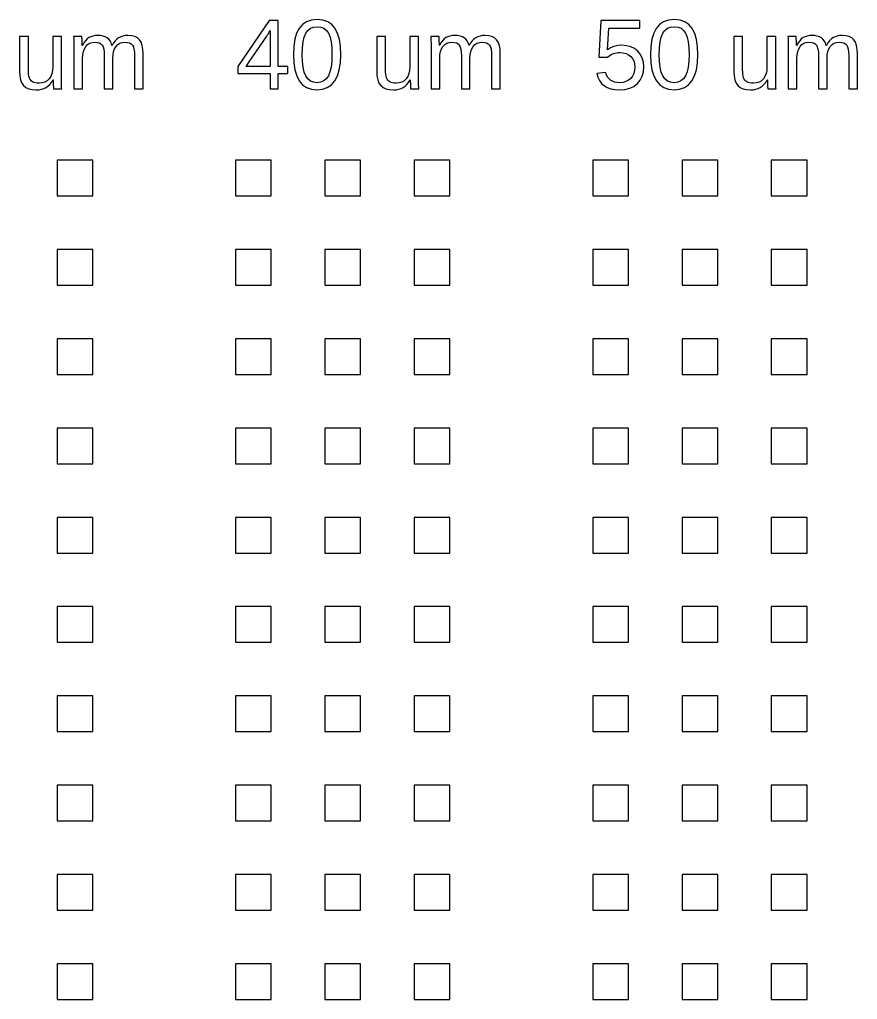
# Model space of a CAD drawing. Header units: metres. Extents: x -21500 to 21500, y -23900 to 23900.
# Drawn here: x 15190 to 19882, y -5800 to -312 of the extents above; entities that cross this region are included whole.
import ezdxf

# ---------------------------------------------------------------- set-up
doc = ezdxf.new("R2010")
doc.units = ezdxf.units.M

msp = doc.modelspace()

# ---------------------------------------------------------------- linework, layer by layer
for p, q in [((16587.7, -317.765), (16412.8, -575.482)), ((16639, -317.765), (16587.7, -317.765)), ((16639, -574.939), (16639, -317.765)), ((16797.1, -324.344), (16774, -339.688)), ((16824.8, -315.137), (16797.1, -324.344)), ((16857.2, -312.068), (16824.8, -315.137)), ((16888.7, -315.171), (16857.2, -312.068)), ((16915.9, -324.479), (16888.7, -315.171)), ((16938.6, -339.993), (16915.9, -324.479)), ((18446.1, -317.765), (18433.4, -523.396)), ((18663.4, -317.765), (18446.1, -317.765)), ((18663.4, -359.271), (18663.4, -317.765)), ((18797.1, -324.344), (18774, -339.688)), ((18824.8, -315.137), (18797.1, -324.344)), ((18857.2, -312.068), (18824.8, -315.137)), ((18888.7, -315.171), (18857.2, -312.068)), ((18915.9, -324.479), (18888.7, -315.171)), ((18938.6, -339.993), (18915.9, -324.479)), ((16585.3, -387.213), (16588.4, -381.533)), ((16588.4, -381.533), (16590.7, -377.243)), ((16590.7, -377.243), (16592.2, -374.344)), ((16592.2, -374.344), (16592.9, -372.835)), ((16592.9, -372.835), (16592.9, -574.939)), ((16755.6, -361.17), (16741.5, -388.807)), ((16774, -339.688), (16755.6, -361.17)), ((16792.5, -388.298), (16803.9, -372.275)), ((16803.9, -372.275), (16818.5, -360.831)), ((16818.5, -360.831), (16836.2, -353.964)), ((16836.2, -353.964), (16857.2, -351.675)), ((16857.2, -351.675), (16877.6, -353.998)), ((16877.6, -353.998), (16894.9, -360.967)), ((16894.9, -360.967), (16909.1, -372.581)), ((16909.1, -372.581), (16920.2, -388.841)), ((16956.9, -361.713), (16938.6, -339.993)), ((16970.9, -389.519), (16956.9, -361.713)), ((18483.3, -480.533), (18490.6, -359.271)), ((18490.6, -359.271), (18663.4, -359.271)), ((18755.6, -361.17), (18741.5, -388.807)), ((18774, -339.688), (18755.6, -361.17)), ((18792.5, -388.298), (18803.9, -372.275)), ((18803.9, -372.275), (18818.5, -360.831)), ((18818.5, -360.831), (18836.2, -353.964)), ((18836.2, -353.964), (18857.2, -351.675)), ((18857.2, -351.675), (18877.6, -353.998)), ((18877.6, -353.998), (18894.9, -360.967)), ((18894.9, -360.967), (18909.1, -372.581)), ((18909.1, -372.581), (18920.2, -388.841)), ((18956.9, -361.713), (18938.6, -339.993)), ((18970.9, -389.519), (18956.9, -361.713)), ((15239.4, -406.474), (15190.3, -406.474)), ((15190.3, -406.474), (15190.3, -602.067)), ((15239.4, -592.573), (15239.4, -406.474)), ((15424.7, -406.474), (15375.8, -406.474)), ((15375.8, -406.474), (15375.8, -576.567)), ((15424.7, -637.334), (15424.7, -406.474)), ((15538.9, -406.474), (15492.8, -406.474)), ((15492.8, -406.474), (15493.5, -414.663)), ((15493.5, -414.663), (15494, -427.837)), ((15494, -427.837), (15494.4, -445.996)), ((15539.1, -407.44), (15538.9, -406.474)), ((15539.2, -408.983), (15539.1, -407.44)), ((15539.3, -411.102), (15539.2, -408.983)), ((15539.5, -413.798), (15539.3, -411.102)), ((15539.6, -416.892), (15539.5, -413.798)), ((15539.8, -420.207), (15539.6, -416.892)), ((15540, -423.742), (15539.8, -420.207)), ((15540.2, -427.498), (15540, -423.742)), ((15540.4, -432.22), (15540.2, -427.498)), ((15540.6, -438.654), (15540.4, -432.22)), ((15540.9, -446.801), (15540.6, -438.654)), ((15558.8, -430.211), (15550.1, -442.249)), ((15568.1, -420.546), (15558.8, -430.211)), ((15578, -413.256), (15568.1, -420.546)), ((15588.7, -407.915), (15578, -413.256)), ((15600.6, -404.1), (15588.7, -407.915)), ((15595.8, -440.248), (15610.6, -438.756)), ((15613.6, -401.811), (15600.6, -404.1)), ((15610.6, -438.756), (15624.6, -439.773)), ((15627.7, -401.048), (15613.6, -401.811)), ((15643.5, -401.879), (15627.7, -401.048)), ((15657.5, -404.371), (15643.5, -401.879)), ((15669.8, -408.525), (15657.5, -404.371)), ((15680.4, -414.341), (15669.8, -408.525)), ((15689.4, -421.971), (15680.4, -414.341)), ((15696.9, -431.568), (15689.4, -421.971)), ((15702.9, -443.131), (15696.9, -431.568)), ((15725, -431.228), (15716.2, -442.91)), ((15734.6, -421.615), (15725, -431.228)), ((15745, -414.07), (15734.6, -421.615)), ((15756.3, -408.373), (15745, -414.07)), ((15768.8, -404.304), (15756.3, -408.373)), ((15765, -440.24), (15780.1, -438.756)), ((15782.4, -401.862), (15768.8, -404.304)), ((15780.1, -438.756), (15794.1, -439.773)), ((15797.2, -401.048), (15782.4, -401.862)), ((15817.9, -402.557), (15797.2, -401.048)), ((15835.6, -407.084), (15817.9, -402.557)), ((15850.3, -414.629), (15835.6, -407.084)), ((15861.9, -425.192), (15850.3, -414.629)), ((15870.7, -439.197), (15861.9, -425.192)), ((16476.8, -549.439), (16574.7, -405.117)), ((16574.7, -405.117), (16576.7, -402.065)), ((16576.7, -402.065), (16579.1, -398.064)), ((16579.1, -398.064), (16582, -393.113)), ((16582, -393.113), (16585.3, -387.213)), ((16731.5, -422.615), (16725.4, -462.595)), ((16741.5, -388.807), (16731.5, -422.615)), ((16774, -469.784), (16777.7, -436.722)), ((16777.7, -436.722), (16783.9, -409.56)), ((16783.9, -409.56), (16792.5, -388.298)), ((16920.2, -388.841), (16928.6, -410.272)), ((16928.6, -410.272), (16934.6, -437.4)), ((16934.6, -437.4), (16938.2, -470.225)), ((16981, -423.294), (16970.9, -389.519)), ((16987, -463.036), (16981, -423.294)), ((17239.4, -406.474), (17190.3, -406.474)), ((17190.3, -406.474), (17190.3, -602.067)), ((17239.4, -592.573), (17239.4, -406.474)), ((17424.7, -406.474), (17375.8, -406.474)), ((17375.8, -406.474), (17375.8, -576.567)), ((17424.7, -637.334), (17424.7, -406.474)), ((17538.9, -406.474), (17492.8, -406.474)), ((17492.8, -406.474), (17493.5, -414.663)), ((17493.5, -414.663), (17494, -427.837)), ((17494, -427.837), (17494.4, -445.996)), ((17539.1, -407.44), (17538.9, -406.474)), ((17539.2, -408.983), (17539.1, -407.44)), ((17539.3, -411.102), (17539.2, -408.983)), ((17539.5, -413.798), (17539.3, -411.102)), ((17539.6, -416.892), (17539.5, -413.798)), ((17539.8, -420.207), (17539.6, -416.892)), ((17540, -423.742), (17539.8, -420.207)), ((17540.2, -427.498), (17540, -423.742)), ((17540.4, -432.22), (17540.2, -427.498)), ((17540.6, -438.654), (17540.4, -432.22)), ((17540.9, -446.801), (17540.6, -438.654)), ((17558.8, -430.211), (17550.1, -442.249)), ((17568.1, -420.546), (17558.8, -430.211)), ((17578, -413.256), (17568.1, -420.546)), ((17588.7, -407.915), (17578, -413.256)), ((17600.6, -404.1), (17588.7, -407.915)), ((17595.8, -440.248), (17610.6, -438.756)), ((17613.6, -401.811), (17600.6, -404.1)), ((17610.6, -438.756), (17624.6, -439.773)), ((17627.7, -401.048), (17613.6, -401.811)), ((17643.5, -401.879), (17627.7, -401.048)), ((17657.5, -404.371), (17643.5, -401.879)), ((17669.8, -408.525), (17657.5, -404.371)), ((17680.4, -414.341), (17669.8, -408.525)), ((17689.4, -421.971), (17680.4, -414.341)), ((17696.9, -431.568), (17689.4, -421.971)), ((17702.9, -443.131), (17696.9, -431.568)), ((17725, -431.228), (17716.2, -442.91)), ((17734.6, -421.615), (17725, -431.228)), ((17745, -414.07), (17734.6, -421.615)), ((17756.3, -408.373), (17745, -414.07)), ((17768.8, -404.304), (17756.3, -408.373)), ((17765, -440.24), (17780.1, -438.756)), ((17782.4, -401.862), (17768.8, -404.304)), ((17780.1, -438.756), (17794.1, -439.773)), ((17797.2, -401.048), (17782.4, -401.862)), ((17817.9, -402.557), (17797.2, -401.048)), ((17835.6, -407.084), (17817.9, -402.557)), ((17850.3, -414.629), (17835.6, -407.084)), ((17861.9, -425.192), (17850.3, -414.629)), ((17870.7, -439.197), (17861.9, -425.192)), ((18731.5, -422.615), (18725.4, -462.595)), ((18741.5, -388.807), (18731.5, -422.615)), ((18774, -469.784), (18777.7, -436.722)), ((18777.7, -436.722), (18783.9, -409.56)), ((18783.9, -409.56), (18792.5, -388.298)), ((18920.2, -388.841), (18928.6, -410.272)), ((18928.6, -410.272), (18934.6, -437.4)), ((18934.6, -437.4), (18938.2, -470.225)), ((18981, -423.294), (18970.9, -389.519)), ((18987, -463.036), (18981, -423.294)), ((19239.4, -406.474), (19190.3, -406.474)), ((19190.3, -406.474), (19190.3, -602.067)), ((19239.4, -592.573), (19239.4, -406.474)), ((19424.7, -406.474), (19375.8, -406.474)), ((19375.8, -406.474), (19375.8, -576.567)), ((19424.7, -637.334), (19424.7, -406.474)), ((19538.9, -406.474), (19492.8, -406.474)), ((19492.8, -406.474), (19493.5, -414.663)), ((19493.5, -414.663), (19494, -427.837)), ((19494, -427.837), (19494.4, -445.996)), ((19539.1, -407.44), (19538.9, -406.474)), ((19539.2, -408.983), (19539.1, -407.44)), ((19539.3, -411.102), (19539.2, -408.983)), ((19539.5, -413.798), (19539.3, -411.102)), ((19539.6, -416.892), (19539.5, -413.798)), ((19539.8, -420.207), (19539.6, -416.892)), ((19540, -423.742), (19539.8, -420.207)), ((19540.2, -427.498), (19540, -423.742)), ((19540.4, -432.22), (19540.2, -427.498)), ((19540.6, -438.654), (19540.4, -432.22)), ((19540.9, -446.801), (19540.6, -438.654)), ((19558.8, -430.211), (19550.1, -442.249)), ((19568.1, -420.546), (19558.8, -430.211)), ((19578, -413.256), (19568.1, -420.546)), ((19588.7, -407.915), (19578, -413.256)), ((19600.6, -404.1), (19588.7, -407.915)), ((19595.8, -440.248), (19610.6, -438.756)), ((19613.6, -401.811), (19600.6, -404.1)), ((19610.6, -438.756), (19624.6, -439.773)), ((19627.7, -401.048), (19613.6, -401.811)), ((19643.5, -401.879), (19627.7, -401.048)), ((19657.5, -404.371), (19643.5, -401.879)), ((19669.8, -408.525), (19657.5, -404.371)), ((19680.4, -414.341), (19669.8, -408.525)), ((19689.4, -421.971), (19680.4, -414.341)), ((19696.9, -431.568), (19689.4, -421.971)), ((19702.9, -443.131), (19696.9, -431.568)), ((19725, -431.228), (19716.2, -442.91)), ((19734.6, -421.615), (19725, -431.228)), ((19745, -414.07), (19734.6, -421.615)), ((19756.3, -408.373), (19745, -414.07)), ((19768.8, -404.304), (19756.3, -408.373)), ((19765, -440.24), (19780.1, -438.756)), ((19782.4, -401.862), (19768.8, -404.304)), ((19780.1, -438.756), (19794.1, -439.773)), ((19797.2, -401.048), (19782.4, -401.862)), ((19817.9, -402.557), (19797.2, -401.048)), ((19835.6, -407.084), (19817.9, -402.557)), ((19850.3, -414.629), (19835.6, -407.084)), ((19861.9, -425.192), (19850.3, -414.629)), ((19870.7, -439.197), (19861.9, -425.192)), ((15494.4, -445.996), (15494.5, -469.14)), ((15494.5, -469.14), (15494.5, -700)), ((15541.1, -456.661), (15540.9, -446.801)), ((15541.9, -456.661), (15541.1, -456.661)), ((15550.1, -442.249), (15541.9, -456.661)), ((15544.1, -509.425), (15547.6, -491.385)), ((15547.6, -491.385), (15553.2, -475.786)), ((15553.2, -475.786), (15561.2, -462.629)), ((15561.2, -462.629), (15571.1, -452.185)), ((15571.1, -452.185), (15582.6, -444.724)), ((15582.6, -444.724), (15595.8, -440.248)), ((15624.6, -439.773), (15636.3, -442.825)), ((15636.3, -442.825), (15645.6, -447.912)), ((15645.6, -447.912), (15652.6, -455.033)), ((15652.6, -455.033), (15657.7, -464.816)), ((15657.7, -464.816), (15661.4, -477.889)), ((15661.4, -477.889), (15663.5, -494.25)), ((15707.4, -456.661), (15702.9, -443.131)), ((15708.2, -456.661), (15707.4, -456.661)), ((15716.2, -442.91), (15708.2, -456.661)), ((15713.7, -509.315), (15717, -491.215)), ((15717, -491.215), (15722.6, -475.608)), ((15722.6, -475.608), (15730.3, -462.493)), ((15730.3, -462.493), (15740.1, -452.108)), ((15740.1, -452.108), (15751.7, -444.69)), ((15751.7, -444.69), (15765, -440.24)), ((15794.1, -439.773), (15805.8, -442.825)), ((15805.8, -442.825), (15815.2, -447.912)), ((15815.2, -447.912), (15822.2, -455.033)), ((15822.2, -455.033), (15827.3, -464.816)), ((15827.3, -464.816), (15830.9, -477.889)), ((15830.9, -477.889), (15833.1, -494.25)), ((15877.1, -457.068), (15870.7, -439.197)), ((15880.9, -478.804), (15877.1, -457.068)), ((15882.1, -504.406), (15880.9, -478.804)), ((16725.4, -462.595), (16723.4, -508.747)), ((16772.8, -508.747), (16774, -469.784)), ((16938.2, -470.225), (16939.4, -508.747)), ((16989, -508.747), (16987, -463.036)), ((17494.4, -445.996), (17494.5, -469.14)), ((17494.5, -469.14), (17494.5, -700)), ((17541.1, -456.661), (17540.9, -446.801)), ((17541.9, -456.661), (17541.1, -456.661)), ((17550.1, -442.249), (17541.9, -456.661)), ((17544.1, -509.425), (17547.6, -491.385)), ((17547.6, -491.385), (17553.2, -475.786)), ((17553.2, -475.786), (17561.2, -462.629)), ((17561.2, -462.629), (17571.1, -452.185)), ((17571.1, -452.185), (17582.6, -444.724)), ((17582.6, -444.724), (17595.8, -440.248)), ((17624.6, -439.773), (17636.3, -442.825)), ((17636.3, -442.825), (17645.6, -447.912)), ((17645.6, -447.912), (17652.6, -455.033)), ((17652.6, -455.033), (17657.7, -464.816)), ((17657.7, -464.816), (17661.4, -477.889)), ((17661.4, -477.889), (17663.5, -494.25)), ((17707.4, -456.661), (17702.9, -443.131)), ((17708.2, -456.661), (17707.4, -456.661)), ((17716.2, -442.91), (17708.2, -456.661)), ((17713.7, -509.315), (17717, -491.215)), ((17717, -491.215), (17722.6, -475.608)), ((17722.6, -475.608), (17730.3, -462.493)), ((17730.3, -462.493), (17740.1, -452.108)), ((17740.1, -452.108), (17751.7, -444.69)), ((17751.7, -444.69), (17765, -440.24)), ((17794.1, -439.773), (17805.8, -442.825)), ((17805.8, -442.825), (17815.2, -447.912)), ((17815.2, -447.912), (17822.2, -455.033)), ((17822.2, -455.033), (17827.3, -464.816)), ((17827.3, -464.816), (17830.9, -477.889)), ((17830.9, -477.889), (17833.1, -494.25)), ((17877.1, -457.068), (17870.7, -439.197)), ((17880.9, -478.804), (17877.1, -457.068)), ((17882.1, -504.406), (17880.9, -478.804)), ((18500.1, -469.851), (18483.3, -480.533)), ((18518.9, -462.222), (18500.1, -469.851)), ((18539.6, -457.644), (18518.9, -462.222)), ((18562.2, -456.118), (18539.6, -457.644)), ((18589, -458.187), (18562.2, -456.118)), ((18612.9, -464.392), (18589, -458.187)), ((18634, -474.735), (18612.9, -464.392)), ((18652.2, -489.215), (18634, -474.735)), ((18666.8, -507.018), (18652.2, -489.215)), ((18725.4, -462.595), (18723.4, -508.747)), ((18772.8, -508.747), (18774, -469.784)), ((18938.2, -470.225), (18939.4, -508.747)), ((18989, -508.747), (18987, -463.036)), ((19494.4, -445.996), (19494.5, -469.14)), ((19494.5, -469.14), (19494.5, -700)), ((19541.1, -456.661), (19540.9, -446.801)), ((19541.9, -456.661), (19541.1, -456.661)), ((19550.1, -442.249), (19541.9, -456.661)), ((19544.1, -509.425), (19547.6, -491.385)), ((19547.6, -491.385), (19553.2, -475.786)), ((19553.2, -475.786), (19561.2, -462.629)), ((19561.2, -462.629), (19571.1, -452.185)), ((19571.1, -452.185), (19582.6, -444.724)), ((19582.6, -444.724), (19595.8, -440.248)), ((19624.6, -439.773), (19636.3, -442.825)), ((19636.3, -442.825), (19645.6, -447.912)), ((19645.6, -447.912), (19652.6, -455.033)), ((19652.6, -455.033), (19657.7, -464.816)), ((19657.7, -464.816), (19661.4, -477.889)), ((19661.4, -477.889), (19663.5, -494.25)), ((19707.4, -456.661), (19702.9, -443.131)), ((19708.2, -456.661), (19707.4, -456.661)), ((19716.2, -442.91), (19708.2, -456.661)), ((19713.7, -509.315), (19717, -491.215)), ((19717, -491.215), (19722.6, -475.608)), ((19722.6, -475.608), (19730.3, -462.493)), ((19730.3, -462.493), (19740.1, -452.108)), ((19740.1, -452.108), (19751.7, -444.69)), ((19751.7, -444.69), (19765, -440.24)), ((19794.1, -439.773), (19805.8, -442.825)), ((19805.8, -442.825), (19815.2, -447.912)), ((19815.2, -447.912), (19822.2, -455.033)), ((19822.2, -455.033), (19827.3, -464.816)), ((19827.3, -464.816), (19830.9, -477.889)), ((19830.9, -477.889), (19833.1, -494.25)), ((19877.1, -457.068), (19870.7, -439.197)), ((19880.9, -478.804), (19877.1, -457.068)), ((19882.1, -504.406), (19880.9, -478.804)), ((15543, -529.907), (15544.1, -509.425)), ((15543, -700), (15543, -529.907)), ((15663.5, -494.25), (15664.3, -513.901)), ((15664.3, -513.901), (15664.3, -700)), ((15712.6, -529.907), (15713.7, -509.315)), ((15712.6, -700), (15712.6, -529.907)), ((15833.1, -494.25), (15833.8, -513.901)), ((15833.8, -513.901), (15833.8, -700)), ((15882.1, -700), (15882.1, -504.406)), ((16723.4, -508.747), (16725.5, -554.017)), ((16774.1, -546.709), (16772.8, -508.747)), ((16777.8, -579.212), (16774.1, -546.709)), ((16938.1, -546.048), (16934.4, -578.195)), ((16939.4, -508.747), (16938.1, -546.048)), ((16986.9, -553.797), (16989, -508.747)), ((17543, -529.907), (17544.1, -509.425)), ((17543, -700), (17543, -529.907)), ((17663.5, -494.25), (17664.3, -513.901)), ((17664.3, -513.901), (17664.3, -700)), ((17712.6, -529.907), (17713.7, -509.315)), ((17712.6, -700), (17712.6, -529.907)), ((17833.1, -494.25), (17833.8, -513.901)), ((17833.8, -513.901), (17833.8, -700)), ((17882.1, -700), (17882.1, -504.406)), ((18433.4, -523.396), (18481.1, -523.396)), ((18481.1, -523.396), (18489.7, -516.478)), ((18489.7, -516.478), (18498.2, -510.646)), ((18498.2, -510.646), (18506.7, -505.898)), ((18506.7, -505.898), (18515.3, -502.236)), ((18515.3, -502.236), (18524, -499.506)), ((18524, -499.506), (18533.1, -497.556)), ((18533.1, -497.556), (18542.5, -496.386)), ((18542.5, -496.386), (18552.2, -495.996)), ((18552.2, -495.996), (18570.2, -497.386)), ((18570.2, -497.386), (18586.3, -501.558)), ((18586.3, -501.558), (18600.4, -508.509)), ((18600.4, -508.509), (18612.5, -518.242)), ((18612.5, -518.242), (18622.3, -530.229)), ((18622.3, -530.229), (18629.3, -543.946)), ((18629.3, -543.946), (18633.5, -559.392)), ((18677.3, -527.33), (18666.8, -507.018)), ((18683.6, -550.151), (18677.3, -527.33)), ((18723.4, -508.747), (18725.5, -554.017)), ((18774.1, -546.709), (18772.8, -508.747)), ((18777.8, -579.212), (18774.1, -546.709)), ((18938.1, -546.048), (18934.4, -578.195)), ((18939.4, -508.747), (18938.1, -546.048)), ((18986.9, -553.797), (18989, -508.747)), ((19543, -529.907), (19544.1, -509.425)), ((19543, -700), (19543, -529.907)), ((19663.5, -494.25), (19664.3, -513.901)), ((19664.3, -513.901), (19664.3, -700)), ((19712.6, -529.907), (19713.7, -509.315)), ((19712.6, -700), (19712.6, -529.907)), ((19833.1, -494.25), (19833.8, -513.901)), ((19833.8, -513.901), (19833.8, -700)), ((19882.1, -700), (19882.1, -504.406)), ((15190.3, -602.067), (15191.7, -627.78)), ((15239.7, -606.273), (15239.4, -592.573)), ((15374.6, -596.828), (15370.7, -614.75)), ((15375.8, -576.567), (15374.6, -596.828)), ((16412.8, -575.482), (16412.8, -613.461)), ((16457.8, -574.939), (16462.1, -569.514)), ((16592.9, -574.939), (16457.8, -574.939)), ((16462.1, -569.514), (16476.8, -549.439)), ((16692.7, -574.939), (16639, -574.939)), ((16692.7, -613.461), (16692.7, -574.939)), ((16725.5, -554.017), (16731.7, -593.523)), ((16731.7, -593.523), (16742.1, -627.263)), ((16784, -606.255), (16777.8, -579.212)), ((16934.4, -578.195), (16928.1, -605.187)), ((16970, -626.907), (16980.6, -593.183)), ((16980.6, -593.183), (16986.9, -553.797)), ((17190.3, -602.067), (17191.7, -627.78)), ((17239.7, -606.273), (17239.4, -592.573)), ((17374.6, -596.828), (17370.7, -614.75)), ((17375.8, -576.567), (17374.6, -596.828)), ((18633.5, -596.209), (18629.4, -613.631)), ((18633.5, -559.392), (18634.9, -576.567)), ((18634.9, -576.567), (18633.5, -596.209)), ((18683.4, -604.119), (18685.7, -575.482)), ((18685.7, -575.482), (18683.6, -550.151)), ((18725.5, -554.017), (18731.7, -593.523)), ((18731.7, -593.523), (18742.1, -627.263)), ((18784, -606.255), (18777.8, -579.212)), ((18934.4, -578.195), (18928.1, -605.187)), ((18970, -626.907), (18980.6, -593.183)), ((18980.6, -593.183), (18986.9, -553.797)), ((19190.3, -602.067), (19191.7, -627.78)), ((19239.7, -606.273), (19239.4, -592.573)), ((19374.6, -596.828), (19370.7, -614.75)), ((19375.8, -576.567), (19374.6, -596.828)), ((15191.7, -627.78), (15195.9, -649.576)), ((15195.9, -649.576), (15202.9, -667.455)), ((15240.8, -618.345), (15239.7, -606.273)), ((15242.6, -628.789), (15240.8, -618.345)), ((15245.1, -637.606), (15242.6, -628.789)), ((15248.3, -645.049), (15245.1, -637.606)), ((15252.5, -651.373), (15248.3, -645.049)), ((15257.4, -656.579), (15252.5, -651.373)), ((15263.3, -660.665), (15257.4, -656.579)), ((15344.4, -654.137), (15331.4, -661.682)), ((15355.5, -643.574), (15344.4, -654.137)), ((15364.4, -630.332), (15355.5, -643.574)), ((15370.7, -614.75), (15364.4, -630.332)), ((15368.5, -663.894), (15377.2, -649.813)), ((15377.2, -649.813), (15378, -649.813)), ((15378, -649.813), (15378.3, -659.672)), ((15424.8, -660.478), (15424.7, -637.334)), ((16412.8, -613.461), (16592.9, -613.461)), ((16592.9, -613.461), (16592.9, -700)), ((16639, -613.461), (16692.7, -613.461)), ((16639, -700), (16639, -613.461)), ((16742.1, -627.263), (16756.5, -655.239)), ((16756.5, -655.239), (16775.1, -677.196)), ((16792.7, -627.839), (16784, -606.255)), ((16804.2, -644.336), (16792.7, -627.839)), ((16818.6, -656.12), (16804.2, -644.336)), ((16835.9, -663.19), (16818.6, -656.12)), ((16893.5, -655.917), (16876.2, -663.139)), ((16907.8, -643.878), (16893.5, -655.917)), ((16919.3, -627.025), (16907.8, -643.878)), ((16928.1, -605.187), (16919.3, -627.025)), ((16936.3, -677.043), (16955.2, -654.968)), ((16955.2, -654.968), (16970, -626.907)), ((17191.7, -627.78), (17195.9, -649.576)), ((17195.9, -649.576), (17202.9, -667.455)), ((17240.8, -618.345), (17239.7, -606.273)), ((17242.6, -628.789), (17240.8, -618.345)), ((17245.1, -637.606), (17242.6, -628.789)), ((17248.3, -645.049), (17245.1, -637.606)), ((17252.5, -651.373), (17248.3, -645.049)), ((17257.4, -656.579), (17252.5, -651.373)), ((17263.3, -660.665), (17257.4, -656.579)), ((17344.4, -654.137), (17331.4, -661.682)), ((17355.5, -643.574), (17344.4, -654.137)), ((17364.4, -630.332), (17355.5, -643.574)), ((17370.7, -614.75), (17364.4, -630.332)), ((17368.5, -663.894), (17377.2, -649.813)), ((17377.2, -649.813), (17378, -649.813)), ((17378, -649.813), (17378.3, -659.672)), ((17424.8, -660.478), (17424.7, -637.334)), ((18471.6, -608.849), (18422.2, -614.546)), ((18422.2, -614.546), (18428.1, -635.35)), ((18428.1, -635.35), (18437, -653.543)), ((18437, -653.543), (18448.8, -669.125)), ((18482.4, -633.654), (18471.6, -608.849)), ((18499.2, -651.373), (18482.4, -633.654)), ((18522.1, -662.003), (18499.2, -651.373)), ((18600.5, -652.195), (18586.2, -659.613)), ((18612.7, -641.81), (18600.5, -652.195)), ((18622.4, -628.831), (18612.7, -641.81)), ((18629.4, -613.631), (18622.4, -628.831)), ((18649.7, -670.702), (18665.4, -651.729)), ((18665.4, -651.729), (18676.7, -629.535)), ((18676.7, -629.535), (18683.4, -604.119)), ((18742.1, -627.263), (18756.5, -655.239)), ((18756.5, -655.239), (18775.1, -677.196)), ((18792.7, -627.839), (18784, -606.255)), ((18804.2, -644.336), (18792.7, -627.839)), ((18818.6, -656.12), (18804.2, -644.336)), ((18835.9, -663.19), (18818.6, -656.12)), ((18893.5, -655.917), (18876.2, -663.139)), ((18907.8, -643.878), (18893.5, -655.917)), ((18919.3, -627.025), (18907.8, -643.878)), ((18928.1, -605.187), (18919.3, -627.025)), ((18936.3, -677.043), (18955.2, -654.968)), ((18955.2, -654.968), (18970, -626.907)), ((19191.7, -627.78), (19195.9, -649.576)), ((19195.9, -649.576), (19202.9, -667.455)), ((19240.8, -618.345), (19239.7, -606.273)), ((19242.6, -628.789), (19240.8, -618.345)), ((19245.1, -637.606), (19242.6, -628.789)), ((19248.3, -645.049), (19245.1, -637.606)), ((19252.5, -651.373), (19248.3, -645.049)), ((19257.4, -656.579), (19252.5, -651.373)), ((19263.3, -660.665), (19257.4, -656.579)), ((19344.4, -654.137), (19331.4, -661.682)), ((19355.5, -643.574), (19344.4, -654.137)), ((19364.4, -630.332), (19355.5, -643.574)), ((19370.7, -614.75), (19364.4, -630.332)), ((19368.5, -663.894), (19377.2, -649.813)), ((19377.2, -649.813), (19378, -649.813)), ((19378, -649.813), (19378.3, -659.672)), ((19424.8, -660.478), (19424.7, -637.334)), ((15202.9, -667.455), (15212.7, -681.418)), ((15212.7, -681.418), (15225.5, -691.922)), ((15225.5, -691.922), (15241.5, -699.424)), ((15241.5, -699.424), (15260.8, -703.925)), ((15260.8, -703.925), (15283.3, -705.426)), ((15270.2, -663.751), (15263.3, -660.665)), ((15278.6, -665.955), (15270.2, -663.751)), ((15288.5, -667.277), (15278.6, -665.955)), ((15283.3, -705.426), (15299.1, -704.638)), ((15299.9, -667.718), (15288.5, -667.277)), ((15299.1, -704.638), (15313.5, -702.272)), ((15316.6, -666.209), (15299.9, -667.718)), ((15313.5, -702.272), (15326.5, -698.33)), ((15331.4, -661.682), (15316.6, -666.209)), ((15326.5, -698.33), (15338.3, -692.811)), ((15338.3, -692.811), (15349, -685.393)), ((15349, -685.393), (15359, -675.754)), ((15359, -675.754), (15368.5, -663.894)), ((15378.3, -659.672), (15378.5, -667.819)), ((15378.5, -667.819), (15378.7, -674.254)), ((15378.7, -674.254), (15379, -678.976)), ((15379, -678.976), (15379.1, -682.731)), ((15379.1, -682.731), (15379.3, -686.267)), ((15379.3, -686.267), (15379.5, -689.581)), ((15379.5, -689.581), (15379.6, -692.676)), ((15379.6, -692.676), (15379.8, -695.372)), ((15379.8, -695.372), (15379.9, -697.491)), ((15379.9, -697.491), (15380, -699.034)), ((15380, -699.034), (15380.2, -700)), ((15380.2, -700), (15426.3, -700)), ((15425.1, -678.637), (15424.8, -660.478)), ((15425.6, -691.811), (15425.1, -678.637)), ((15426.3, -700), (15425.6, -691.811)), ((15494.5, -700), (15543, -700)), ((15664.3, -700), (15712.6, -700)), ((15833.8, -700), (15882.1, -700)), ((16592.9, -700), (16639, -700)), ((16775.1, -677.196), (16797.8, -692.879)), ((16797.8, -692.879), (16824.6, -702.289)), ((16824.6, -702.289), (16855.5, -705.426)), ((16856.1, -665.547), (16835.9, -663.19)), ((16855.5, -705.426), (16886.5, -702.272)), ((16876.2, -663.139), (16856.1, -665.547)), ((16886.5, -702.272), (16913.4, -692.812)), ((16913.4, -692.812), (16936.3, -677.043)), ((17202.9, -667.455), (17212.7, -681.418)), ((17212.7, -681.418), (17225.5, -691.922)), ((17225.5, -691.922), (17241.5, -699.424)), ((17241.5, -699.424), (17260.8, -703.925)), ((17260.8, -703.925), (17283.3, -705.426)), ((17270.2, -663.751), (17263.3, -660.665)), ((17278.6, -665.955), (17270.2, -663.751)), ((17288.5, -667.277), (17278.6, -665.955)), ((17283.3, -705.426), (17299.1, -704.638)), ((17299.9, -667.718), (17288.5, -667.277)), ((17299.1, -704.638), (17313.5, -702.272)), ((17316.6, -666.209), (17299.9, -667.718)), ((17313.5, -702.272), (17326.5, -698.33)), ((17331.4, -661.682), (17316.6, -666.209)), ((17326.5, -698.33), (17338.3, -692.811)), ((17338.3, -692.811), (17349, -685.393)), ((17349, -685.393), (17359, -675.754)), ((17359, -675.754), (17368.5, -663.894)), ((17378.3, -659.672), (17378.5, -667.819)), ((17378.5, -667.819), (17378.7, -674.254)), ((17378.7, -674.254), (17379, -678.976)), ((17379, -678.976), (17379.1, -682.731)), ((17379.1, -682.731), (17379.3, -686.267)), ((17379.3, -686.267), (17379.5, -689.581)), ((17379.5, -689.581), (17379.6, -692.676)), ((17379.6, -692.676), (17379.8, -695.372)), ((17379.8, -695.372), (17379.9, -697.491)), ((17379.9, -697.491), (17380, -699.034)), ((17380, -699.034), (17380.2, -700)), ((17380.2, -700), (17426.3, -700)), ((17425.1, -678.637), (17424.8, -660.478)), ((17425.6, -691.811), (17425.1, -678.637)), ((17426.3, -700), (17425.6, -691.811)), ((17494.5, -700), (17543, -700)), ((17664.3, -700), (17712.6, -700)), ((17833.8, -700), (17882.1, -700)), ((18448.8, -669.125), (18463.8, -682.096)), ((18463.8, -682.096), (18481.5, -692.303)), ((18481.5, -692.303), (18501.7, -699.594)), ((18501.7, -699.594), (18524.6, -703.968)), ((18551.1, -665.547), (18522.1, -662.003)), ((18524.6, -703.968), (18550, -705.426)), ((18550, -705.426), (18580.2, -703.256)), ((18569.7, -664.063), (18551.1, -665.547)), ((18586.2, -659.613), (18569.7, -664.063)), ((18580.2, -703.256), (18606.8, -696.745)), ((18606.8, -696.745), (18630, -685.894)), ((18630, -685.894), (18649.7, -670.702)), ((18775.1, -677.196), (18797.8, -692.879)), ((18797.8, -692.879), (18824.6, -702.289)), ((18824.6, -702.289), (18855.5, -705.426)), ((18856.1, -665.547), (18835.9, -663.19)), ((18855.5, -705.426), (18886.5, -702.272)), ((18876.2, -663.139), (18856.1, -665.547)), ((18886.5, -702.272), (18913.4, -692.812)), ((18913.4, -692.812), (18936.3, -677.043)), ((19202.9, -667.455), (19212.7, -681.418)), ((19212.7, -681.418), (19225.5, -691.922)), ((19225.5, -691.922), (19241.5, -699.424)), ((19241.5, -699.424), (19260.8, -703.925)), ((19260.8, -703.925), (19283.3, -705.426)), ((19270.2, -663.751), (19263.3, -660.665)), ((19278.6, -665.955), (19270.2, -663.751)), ((19288.5, -667.277), (19278.6, -665.955)), ((19283.3, -705.426), (19299.1, -704.638)), ((19299.9, -667.718), (19288.5, -667.277)), ((19299.1, -704.638), (19313.5, -702.272)), ((19316.6, -666.209), (19299.9, -667.718)), ((19313.5, -702.272), (19326.5, -698.33)), ((19331.4, -661.682), (19316.6, -666.209)), ((19326.5, -698.33), (19338.3, -692.811)), ((19338.3, -692.811), (19349, -685.393)), ((19349, -685.393), (19359, -675.754)), ((19359, -675.754), (19368.5, -663.894)), ((19378.3, -659.672), (19378.5, -667.819)), ((19378.5, -667.819), (19378.7, -674.254)), ((19378.7, -674.254), (19379, -678.976)), ((19379, -678.976), (19379.1, -682.731)), ((19379.1, -682.731), (19379.3, -686.267)), ((19379.3, -686.267), (19379.5, -689.581)), ((19379.5, -689.581), (19379.6, -692.676)), ((19379.6, -692.676), (19379.8, -695.372)), ((19379.8, -695.372), (19379.9, -697.491)), ((19379.9, -697.491), (19380, -699.034)), ((19380, -699.034), (19380.2, -700)), ((19380.2, -700), (19426.3, -700)), ((19425.1, -678.637), (19424.8, -660.478)), ((19425.6, -691.811), (19425.1, -678.637)), ((19426.3, -700), (19425.6, -691.811)), ((19494.5, -700), (19543, -700)), ((19664.3, -700), (19712.6, -700)), ((19833.8, -700), (19882.1, -700)), ((15600, -1100), (15400, -1100)), ((15400, -1100), (15400, -1300)), ((15600, -1300), (15600, -1100)), ((16600, -1100), (16400, -1100)), ((16400, -1100), (16400, -1300)), ((16600, -1300), (16600, -1100)), ((17100, -1100), (16900, -1100)), ((16900, -1100), (16900, -1300)), ((17100, -1300), (17100, -1100)), ((17600, -1100), (17400, -1100)), ((17400, -1100), (17400, -1300)), ((17600, -1300), (17600, -1100)), ((18600, -1100), (18400, -1100)), ((18400, -1100), (18400, -1300)), ((18600, -1300), (18600, -1100)), ((19100, -1100), (18900, -1100)), ((18900, -1100), (18900, -1300)), ((19100, -1300), (19100, -1100)), ((19600, -1100), (19400, -1100)), ((19400, -1100), (19400, -1300)), ((19600, -1300), (19600, -1100)), ((15400, -1300), (15600, -1300)), ((16400, -1300), (16600, -1300)), ((16900, -1300), (17100, -1300)), ((17400, -1300), (17600, -1300)), ((18400, -1300), (18600, -1300)), ((18900, -1300), (19100, -1300)), ((19400, -1300), (19600, -1300)), ((15600, -1600), (15400, -1600)), ((15400, -1600), (15400, -1800)), ((15600, -1800), (15600, -1600)), ((16600, -1600), (16400, -1600)), ((16400, -1600), (16400, -1800)), ((16600, -1800), (16600, -1600)), ((17100, -1600), (16900, -1600)), ((16900, -1600), (16900, -1800)), ((17100, -1800), (17100, -1600)), ((17600, -1600), (17400, -1600)), ((17400, -1600), (17400, -1800)), ((17600, -1800), (17600, -1600)), ((18600, -1600), (18400, -1600)), ((18400, -1600), (18400, -1800)), ((18600, -1800), (18600, -1600)), ((19100, -1600), (18900, -1600)), ((18900, -1600), (18900, -1800)), ((19100, -1800), (19100, -1600)), ((19600, -1600), (19400, -1600)), ((19400, -1600), (19400, -1800)), ((19600, -1800), (19600, -1600)), ((15400, -1800), (15600, -1800)), ((16400, -1800), (16600, -1800)), ((16900, -1800), (17100, -1800)), ((17400, -1800), (17600, -1800)), ((18400, -1800), (18600, -1800)), ((18900, -1800), (19100, -1800)), ((19400, -1800), (19600, -1800)), ((15600, -2100), (15400, -2100)), ((15400, -2100), (15400, -2300)), ((15600, -2300), (15600, -2100)), ((16600, -2100), (16400, -2100)), ((16400, -2100), (16400, -2300)), ((16600, -2300), (16600, -2100)), ((17100, -2100), (16900, -2100)), ((16900, -2100), (16900, -2300)), ((17100, -2300), (17100, -2100)), ((17600, -2100), (17400, -2100)), ((17400, -2100), (17400, -2300)), ((17600, -2300), (17600, -2100)), ((18600, -2100), (18400, -2100)), ((18400, -2100), (18400, -2300)), ((18600, -2300), (18600, -2100)), ((19100, -2100), (18900, -2100)), ((18900, -2100), (18900, -2300)), ((19100, -2300), (19100, -2100)), ((19600, -2100), (19400, -2100)), ((19400, -2100), (19400, -2300)), ((19600, -2300), (19600, -2100)), ((15400, -2300), (15600, -2300)), ((16400, -2300), (16600, -2300)), ((16900, -2300), (17100, -2300)), ((17400, -2300), (17600, -2300)), ((18400, -2300), (18600, -2300)), ((18900, -2300), (19100, -2300)), ((19400, -2300), (19600, -2300)), ((15600, -2600), (15400, -2600)), ((15400, -2600), (15400, -2800)), ((15600, -2800), (15600, -2600)), ((16600, -2600), (16400, -2600)), ((16400, -2600), (16400, -2800)), ((16600, -2800), (16600, -2600)), ((17100, -2600), (16900, -2600)), ((16900, -2600), (16900, -2800)), ((17100, -2800), (17100, -2600)), ((17600, -2600), (17400, -2600)), ((17400, -2600), (17400, -2800)), ((17600, -2800), (17600, -2600)), ((18600, -2600), (18400, -2600)), ((18400, -2600), (18400, -2800)), ((18600, -2800), (18600, -2600)), ((19100, -2600), (18900, -2600)), ((18900, -2600), (18900, -2800)), ((19100, -2800), (19100, -2600)), ((19600, -2600), (19400, -2600)), ((19400, -2600), (19400, -2800)), ((19600, -2800), (19600, -2600)), ((15400, -2800), (15600, -2800)), ((16400, -2800), (16600, -2800)), ((16900, -2800), (17100, -2800)), ((17400, -2800), (17600, -2800)), ((18400, -2800), (18600, -2800)), ((18900, -2800), (19100, -2800)), ((19400, -2800), (19600, -2800)), ((15600, -3100), (15400, -3100)), ((15400, -3100), (15400, -3300)), ((15600, -3300), (15600, -3100)), ((16600, -3100), (16400, -3100)), ((16400, -3100), (16400, -3300)), ((16600, -3300), (16600, -3100)), ((17100, -3100), (16900, -3100)), ((16900, -3100), (16900, -3300)), ((17100, -3300), (17100, -3100)), ((17600, -3100), (17400, -3100)), ((17400, -3100), (17400, -3300)), ((17600, -3300), (17600, -3100)), ((18600, -3100), (18400, -3100)), ((18400, -3100), (18400, -3300)), ((18600, -3300), (18600, -3100)), ((19100, -3100), (18900, -3100)), ((18900, -3100), (18900, -3300)), ((19100, -3300), (19100, -3100)), ((19600, -3100), (19400, -3100)), ((19400, -3100), (19400, -3300)), ((19600, -3300), (19600, -3100)), ((15400, -3300), (15600, -3300)), ((16400, -3300), (16600, -3300)), ((16900, -3300), (17100, -3300)), ((17400, -3300), (17600, -3300)), ((18400, -3300), (18600, -3300)), ((18900, -3300), (19100, -3300)), ((19400, -3300), (19600, -3300)), ((15600, -3600), (15400, -3600)), ((15400, -3600), (15400, -3800)), ((15600, -3800), (15600, -3600)), ((16600, -3600), (16400, -3600)), ((16400, -3600), (16400, -3800)), ((16600, -3800), (16600, -3600)), ((17100, -3600), (16900, -3600)), ((16900, -3600), (16900, -3800)), ((17100, -3800), (17100, -3600)), ((17600, -3600), (17400, -3600)), ((17400, -3600), (17400, -3800)), ((17600, -3800), (17600, -3600)), ((18600, -3600), (18400, -3600)), ((18400, -3600), (18400, -3800)), ((18600, -3800), (18600, -3600)), ((19100, -3600), (18900, -3600)), ((18900, -3600), (18900, -3800)), ((19100, -3800), (19100, -3600)), ((19600, -3600), (19400, -3600)), ((19400, -3600), (19400, -3800)), ((19600, -3800), (19600, -3600)), ((15400, -3800), (15600, -3800)), ((16400, -3800), (16600, -3800)), ((16900, -3800), (17100, -3800)), ((17400, -3800), (17600, -3800)), ((18400, -3800), (18600, -3800)), ((18900, -3800), (19100, -3800)), ((19400, -3800), (19600, -3800)), ((15600, -4100), (15400, -4100)), ((15400, -4100), (15400, -4300)), ((15600, -4300), (15600, -4100)), ((16600, -4100), (16400, -4100)), ((16400, -4100), (16400, -4300)), ((16600, -4300), (16600, -4100)), ((17100, -4100), (16900, -4100)), ((16900, -4100), (16900, -4300)), ((17100, -4300), (17100, -4100)), ((17600, -4100), (17400, -4100)), ((17400, -4100), (17400, -4300)), ((17600, -4300), (17600, -4100)), ((18600, -4100), (18400, -4100)), ((18400, -4100), (18400, -4300)), ((18600, -4300), (18600, -4100)), ((19100, -4100), (18900, -4100)), ((18900, -4100), (18900, -4300)), ((19100, -4300), (19100, -4100)), ((19600, -4100), (19400, -4100)), ((19400, -4100), (19400, -4300)), ((19600, -4300), (19600, -4100)), ((15400, -4300), (15600, -4300)), ((16400, -4300), (16600, -4300)), ((16900, -4300), (17100, -4300)), ((17400, -4300), (17600, -4300)), ((18400, -4300), (18600, -4300)), ((18900, -4300), (19100, -4300)), ((19400, -4300), (19600, -4300)), ((15600, -4600), (15400, -4600)), ((15400, -4600), (15400, -4800)), ((15600, -4800), (15600, -4600)), ((16600, -4600), (16400, -4600)), ((16400, -4600), (16400, -4800)), ((16600, -4800), (16600, -4600)), ((17100, -4600), (16900, -4600)), ((16900, -4600), (16900, -4800)), ((17100, -4800), (17100, -4600)), ((17600, -4600), (17400, -4600)), ((17400, -4600), (17400, -4800)), ((17600, -4800), (17600, -4600)), ((18600, -4600), (18400, -4600)), ((18400, -4600), (18400, -4800)), ((18600, -4800), (18600, -4600)), ((19100, -4600), (18900, -4600)), ((18900, -4600), (18900, -4800)), ((19100, -4800), (19100, -4600)), ((19600, -4600), (19400, -4600)), ((19400, -4600), (19400, -4800)), ((19600, -4800), (19600, -4600)), ((15400, -4800), (15600, -4800)), ((16400, -4800), (16600, -4800)), ((16900, -4800), (17100, -4800)), ((17400, -4800), (17600, -4800)), ((18400, -4800), (18600, -4800)), ((18900, -4800), (19100, -4800)), ((19400, -4800), (19600, -4800)), ((15600, -5100), (15400, -5100)), ((15400, -5100), (15400, -5300)), ((15600, -5300), (15600, -5100)), ((16600, -5100), (16400, -5100)), ((16400, -5100), (16400, -5300)), ((16600, -5300), (16600, -5100)), ((17100, -5100), (16900, -5100)), ((16900, -5100), (16900, -5300)), ((17100, -5300), (17100, -5100)), ((17600, -5100), (17400, -5100)), ((17400, -5100), (17400, -5300)), ((17600, -5300), (17600, -5100)), ((18600, -5100), (18400, -5100)), ((18400, -5100), (18400, -5300)), ((18600, -5300), (18600, -5100)), ((19100, -5100), (18900, -5100)), ((18900, -5100), (18900, -5300)), ((19100, -5300), (19100, -5100)), ((19600, -5100), (19400, -5100)), ((19400, -5100), (19400, -5300)), ((19600, -5300), (19600, -5100)), ((15400, -5300), (15600, -5300)), ((16400, -5300), (16600, -5300)), ((16900, -5300), (17100, -5300)), ((17400, -5300), (17600, -5300)), ((18400, -5300), (18600, -5300)), ((18900, -5300), (19100, -5300)), ((19400, -5300), (19600, -5300)), ((15600, -5600), (15400, -5600)), ((15400, -5600), (15400, -5800)), ((15600, -5800), (15600, -5600)), ((16600, -5600), (16400, -5600)), ((16400, -5600), (16400, -5800)), ((16600, -5800), (16600, -5600)), ((17100, -5600), (16900, -5600)), ((16900, -5600), (16900, -5800)), ((17100, -5800), (17100, -5600)), ((17600, -5600), (17400, -5600)), ((17400, -5600), (17400, -5800)), ((17600, -5800), (17600, -5600)), ((18600, -5600), (18400, -5600)), ((18400, -5600), (18400, -5800)), ((18600, -5800), (18600, -5600)), ((19100, -5600), (18900, -5600)), ((18900, -5600), (18900, -5800)), ((19100, -5800), (19100, -5600)), ((19600, -5600), (19400, -5600)), ((19400, -5600), (19400, -5800)), ((19600, -5800), (19600, -5600)), ((15400, -5800), (15600, -5800)), ((16400, -5800), (16600, -5800)), ((16900, -5800), (17100, -5800)), ((17400, -5800), (17600, -5800)), ((18400, -5800), (18600, -5800)), ((18900, -5800), (19100, -5800)), ((19400, -5800), (19600, -5800))]:
    msp.add_line(p, q)

doc.saveas('drawing.dxf')
